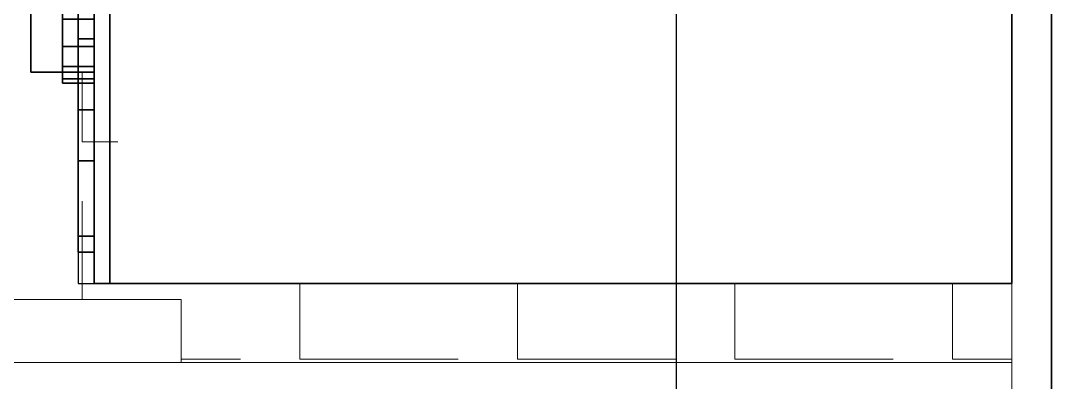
# Model space of a CAD drawing. Header units: inches. Extents: x -7543 to -822, y 102837 to 190349.
# Drawn here: x -831.47741 to -831.46438, y 102837.02818 to 102837.03276 of the extents above; entities that cross this region are included whole.
import ezdxf

# ---------------------------------------------------------------- set-up
doc = ezdxf.new("R2010")
doc.units = ezdxf.units.IN
doc.header["$MEASUREMENT"] = 0
for name, color, linetype, lineweight, true_color in [('CAM TUĞLA', 7, 'Continuous', 15, 0x00c2da), ('DUVAR', 7, 'Continuous', 35, 0xfc4642), ('TEFRİŞ', 7, 'Continuous', 25, 0x78462c)]:
    doc.layers.add(name, color=color, linetype=linetype, lineweight=lineweight, true_color=true_color)
for name, color, linetype, lineweight in [('ICOL', 55, 'Continuous', 25), ('İZ DÜŞÜM', 253, 'Continuous', 20), ('SIVA', 150, 'Continuous', 15)]:
    doc.layers.add(name, color=color, linetype=linetype, lineweight=lineweight)

msp = doc.modelspace()

# ---------------------------------------------------------------- linework, layer by layer
at = {"layer": 'CAM TUĞLA'}
for p, q in [((-831.481377, 102837.029231), (-831.475377, 102837.029231)), ((-831.475377, 102837.028431), (-831.475377, 102837.029231)), ((-831.481377, 102837.028431), (-831.475377, 102837.028431)), ((-831.478377, 102837.028431), (-831.464877, 102837.028431))]:
    msp.add_line(p, q, dxfattribs=at)
at = {"layer": 'DUVAR'}
msp.add_line((-831.464377, 102837.024431), (-831.464377, 102837.058431), dxfattribs=at)
at = {"layer": 'ICOL'}
msp.add_line((-831.46912, 102837.058431), (-831.46912, 102837.015431), dxfattribs=at)
at = {"layer": 'İZ DÜŞÜM'}
for p, q in [((-831.476627, 102837.031225), (-831.476627, 102837.032107)), ((-831.476627, 102837.031225), (-831.476177, 102837.031225)), ((-831.476627, 102837.029231), (-831.476627, 102837.030475)), ((-831.473877, 102837.028475), (-831.473877, 102837.029431)), ((-831.471127, 102837.028475), (-831.471127, 102837.029431)), ((-831.468377, 102837.028475), (-831.468377, 102837.029431)), ((-831.465627, 102837.028475), (-831.465627, 102837.029431)), ((-831.475377, 102837.028475), (-831.474627, 102837.028475)), ((-831.473877, 102837.028475), (-831.471877, 102837.028475)), ((-831.471127, 102837.028475), (-831.469127, 102837.028475)), ((-831.468377, 102837.028475), (-831.466377, 102837.028475)), ((-831.465627, 102837.028475), (-831.464877, 102837.028475))]:
    msp.add_line(p, q, dxfattribs=at)
at = {"layer": 'SIVA'}
msp.add_line((-831.464877, 102837.057931), (-831.464877, 102837.024431), dxfattribs=at)
at = {"layer": 'TEFRİŞ'}
for points in [[(-831.476477, 102837.029431, -0.003275), (-831.476477, 102837.041431, -0.003275), (-831.476677, 102837.041431, -0.003275), (-831.476677, 102837.029431, -0.003275)], [(-831.476477, 102837.029431, -0.003175), (-831.476477, 102837.041431, -0.003175), (-831.476677, 102837.041431, -0.003175), (-831.476677, 102837.029431, -0.003175)], [(-831.476477, 102837.029431, -0.01508), (-831.476477, 102837.029431, 0.00002), (-831.476477, 102837.041431, 0.00002), (-831.476477, 102837.041431, -0.01508)], [(-831.476477, 102837.029431, 0.00002), (-831.476477, 102837.041431, 0.00002), (-831.464877, 102837.041431, 0.00002), (-831.464877, 102837.029431, 0.00002)], [(-831.476477, 102837.029431, -0.01508), (-831.476477, 102837.041431, -0.01508), (-831.464877, 102837.041431, -0.01508), (-831.464877, 102837.029431, -0.01508)], [(-831.464877, 102837.029431), (-831.464877, 102837.041431), (-831.476477, 102837.041431), (-831.476477, 102837.029431)], [(-831.476477, 102837.029431, 0.00002), (-831.476477, 102837.041431, 0.00002), (-831.476477, 102837.041431, 0.00042), (-831.476477, 102837.029431, 0.00042)], [(-831.476277, 102837.041431, -0.01508), (-831.476277, 102837.041431, -0.01658), (-831.476277, 102837.029431, -0.01658), (-831.476277, 102837.029431, -0.01508)], [(-831.476277, 102837.029431, -0.01508), (-831.476277, 102837.041431, -0.01508), (-831.464877, 102837.041431, -0.01508), (-831.464877, 102837.029431, -0.01508)], [(-831.476277, 102837.029431, -0.01658), (-831.476277, 102837.041431, -0.01658), (-831.464877, 102837.041431, -0.01658), (-831.464877, 102837.029431, -0.01658)], [(-831.464877, 102837.041431, -0.01658), (-831.464877, 102837.041431, 0.00002), (-831.464877, 102837.029431, 0.00002), (-831.464877, 102837.029431, -0.01658)], [(-831.464877, 102837.029431, 0.00002), (-831.464877, 102837.041431, 0.00002), (-831.464877, 102837.041431, 0.00042), (-831.464877, 102837.029431, 0.00042)], [(-831.476877, 102837.035431, -0.008335), (-831.476877, 102837.032779, -0.00611), (-831.476877, 102837.032433, -0.006604), (-831.476877, 102837.035431, -0.008335)], [(-831.476877, 102837.035431, -0.008335), (-831.476877, 102837.032433, -0.006604), (-831.476877, 102837.032178, -0.007151), (-831.476877, 102837.035431, -0.008335)], [(-831.476877, 102837.035431, -0.008335), (-831.476877, 102837.032178, -0.007151), (-831.476877, 102837.032022, -0.007734), (-831.476877, 102837.035431, -0.008335)], [(-831.476877, 102837.035431, -0.008335), (-831.476877, 102837.032022, -0.007734), (-831.476877, 102837.031969, -0.008335), (-831.476877, 102837.035431, -0.008335)], [(-831.476877, 102837.035431, -0.008335), (-831.476877, 102837.031969, -0.008335), (-831.476877, 102837.032022, -0.008936), (-831.476877, 102837.035431, -0.008335)], [(-831.476877, 102837.035431, -0.008335), (-831.476877, 102837.032022, -0.008936), (-831.476877, 102837.032178, -0.009519), (-831.476877, 102837.035431, -0.008335)], [(-831.476877, 102837.035431, -0.008335), (-831.476877, 102837.032178, -0.009519), (-831.476877, 102837.032433, -0.010066), (-831.476877, 102837.035431, -0.008335)], [(-831.476877, 102837.035431, -0.008335), (-831.476877, 102837.032433, -0.010066), (-831.476877, 102837.032779, -0.01056), (-831.476877, 102837.035431, -0.008335)], [(-831.476477, 102837.035431, -0.008335), (-831.476477, 102837.032779, -0.00611), (-831.476477, 102837.032433, -0.006604), (-831.476477, 102837.035431, -0.008335)], [(-831.476477, 102837.035431, -0.008335), (-831.476477, 102837.032433, -0.006604), (-831.476477, 102837.032178, -0.007151), (-831.476477, 102837.035431, -0.008335)], [(-831.476477, 102837.035431, -0.008335), (-831.476477, 102837.032178, -0.007151), (-831.476477, 102837.032022, -0.007734), (-831.476477, 102837.035431, -0.008335)], [(-831.476477, 102837.035431, -0.008335), (-831.476477, 102837.032022, -0.007734), (-831.476477, 102837.031969, -0.008335), (-831.476477, 102837.035431, -0.008335)], [(-831.476477, 102837.035431, -0.008335), (-831.476477, 102837.031969, -0.008335), (-831.476477, 102837.032022, -0.008936), (-831.476477, 102837.035431, -0.008335)], [(-831.476477, 102837.035431, -0.008335), (-831.476477, 102837.032022, -0.008936), (-831.476477, 102837.032178, -0.009519), (-831.476477, 102837.035431, -0.008335)], [(-831.476477, 102837.035431, -0.008335), (-831.476477, 102837.032178, -0.009519), (-831.476477, 102837.032433, -0.010066), (-831.476477, 102837.035431, -0.008335)], [(-831.476477, 102837.035431, -0.008335), (-831.476477, 102837.032433, -0.010066), (-831.476477, 102837.032779, -0.01056), (-831.476477, 102837.035431, -0.008335)], [(-831.476477, 102837.029831, -0.000575), (-831.476477, 102837.033685, -0.000575), (-831.476677, 102837.033685, -0.000575), (-831.476677, 102837.029831, -0.000575)], [(-831.476477, 102837.033685, -0.002775), (-831.476477, 102837.029831, -0.002775), (-831.476677, 102837.029831, -0.002775), (-831.476677, 102837.033685, -0.002775)], [(-831.477277, 102837.032107, -0.007835), (-831.477277, 102837.033598, -0.007835), (-831.477277, 102837.033598, -0.008835), (-831.477277, 102837.032107, -0.008835)], [(-831.476477, 102837.033598, -0.008835), (-831.476477, 102837.032107, -0.008835), (-831.477277, 102837.032107, -0.008835), (-831.477277, 102837.033598, -0.008835)], [(-831.476477, 102837.032107, -0.007835), (-831.476477, 102837.033598, -0.007835), (-831.477277, 102837.033598, -0.007835), (-831.477277, 102837.032107, -0.007835)], [(-831.476477, 102837.032779, -0.00611), (-831.476477, 102837.032433, -0.006604), (-831.476877, 102837.032433, -0.006604), (-831.476877, 102837.032779, -0.00611)], [(-831.476477, 102837.032433, -0.010066), (-831.476477, 102837.032779, -0.01056), (-831.476877, 102837.032779, -0.01056), (-831.476877, 102837.032433, -0.010066)], [(-831.476677, 102837.030985, -0.001381), (-831.476677, 102837.032531, -0.001381), (-831.476677, 102837.032531, -0.001969), (-831.476677, 102837.030985, -0.001969)], [(-831.476477, 102837.030985, -0.001381), (-831.476477, 102837.032531, -0.001381), (-831.476677, 102837.032531, -0.001381), (-831.476677, 102837.030985, -0.001381)], [(-831.476477, 102837.032531, -0.001381), (-831.476477, 102837.032531, -0.001969), (-831.476677, 102837.032531, -0.001969), (-831.476677, 102837.032531, -0.001381)], [(-831.476477, 102837.030985, -0.001969), (-831.476477, 102837.032531, -0.001969), (-831.476677, 102837.032531, -0.001969), (-831.476677, 102837.030985, -0.001969)], [(-831.476477, 102837.032433, -0.006604), (-831.476477, 102837.032178, -0.007151), (-831.476877, 102837.032178, -0.007151), (-831.476877, 102837.032433, -0.006604)], [(-831.476477, 102837.032178, -0.009519), (-831.476477, 102837.032433, -0.010066), (-831.476877, 102837.032433, -0.010066), (-831.476877, 102837.032178, -0.009519)], [(-831.476477, 102837.032107, -0.008835), (-831.476477, 102837.032107, -0.007835), (-831.477277, 102837.032107, -0.007835), (-831.477277, 102837.032107, -0.008835)], [(-831.476477, 102837.032178, -0.007151), (-831.476477, 102837.032022, -0.007734), (-831.476877, 102837.032022, -0.007734), (-831.476877, 102837.032178, -0.007151)], [(-831.476477, 102837.032022, -0.008936), (-831.476477, 102837.032178, -0.009519), (-831.476877, 102837.032178, -0.009519), (-831.476877, 102837.032022, -0.008936)], [(-831.476477, 102837.032022, -0.007734), (-831.476477, 102837.031969, -0.008335), (-831.476877, 102837.031969, -0.008335), (-831.476877, 102837.032022, -0.007734)], [(-831.476477, 102837.031969, -0.008335), (-831.476477, 102837.032022, -0.008936), (-831.476877, 102837.032022, -0.008936), (-831.476877, 102837.031969, -0.008335)], [(-831.476677, 102837.030031, -0.01288), (-831.476677, 102837.031631, -0.01288), (-831.476677, 102837.031631, -0.01448), (-831.476677, 102837.030031, -0.01448)], [(-831.476477, 102837.030031, -0.01448), (-831.476477, 102837.031631, -0.01448), (-831.476677, 102837.031631, -0.01448), (-831.476677, 102837.030031, -0.01448)], [(-831.476477, 102837.031631, -0.01448), (-831.476477, 102837.031631, -0.01288), (-831.476677, 102837.031631, -0.01288), (-831.476677, 102837.031631, -0.01448)], [(-831.476477, 102837.031631, -0.01288), (-831.476477, 102837.030031, -0.01288), (-831.476677, 102837.030031, -0.01288), (-831.476677, 102837.031631, -0.01288)], [(-831.476477, 102837.030985, -0.001969), (-831.476477, 102837.030985, -0.001381), (-831.476677, 102837.030985, -0.001381), (-831.476677, 102837.030985, -0.001969)], [(-831.476477, 102837.030031, -0.01288), (-831.476477, 102837.030031, -0.01448), (-831.476677, 102837.030031, -0.01448), (-831.476677, 102837.030031, -0.01288)], [(-831.476477, 102837.029831, -0.002775), (-831.476477, 102837.029831, -0.000575), (-831.476677, 102837.029831, -0.000575), (-831.476677, 102837.029831, -0.002775)], [(-831.476477, 102837.029431, -0.01508), (-831.476477, 102837.029431, 0.00002), (-831.464877, 102837.029431, 0.00002), (-831.464877, 102837.029431, -0.01508)], [(-831.476477, 102837.029431, 0.00002), (-831.464877, 102837.029431, 0.00002), (-831.464877, 102837.029431, 0.00042), (-831.476477, 102837.029431, 0.00042)], [(-831.476277, 102837.029431, -0.01658), (-831.476277, 102837.029431, -0.01508), (-831.464877, 102837.029431, -0.01508), (-831.464877, 102837.029431, -0.01658)]]:
    msp.add_3dface(points, dxfattribs=at)
for points, invisible_edges in [([(-831.465477, 102837.029931, 0.00042), (-831.465477, 102837.040931, 0.00042), (-831.464877, 102837.041431, 0.00042), (-831.464877, 102837.029431, 0.00042)], 11), ([(-831.464877, 102837.029431, 0.00042), (-831.465477, 102837.029931, 0.00042), (-831.475977, 102837.029931, 0.00042), (-831.476477, 102837.029431, 0.00042)], 7)]:
    msp.add_3dface(points, dxfattribs=dict(at, invisible_edges=invisible_edges))

doc.saveas('drawing.dxf')
